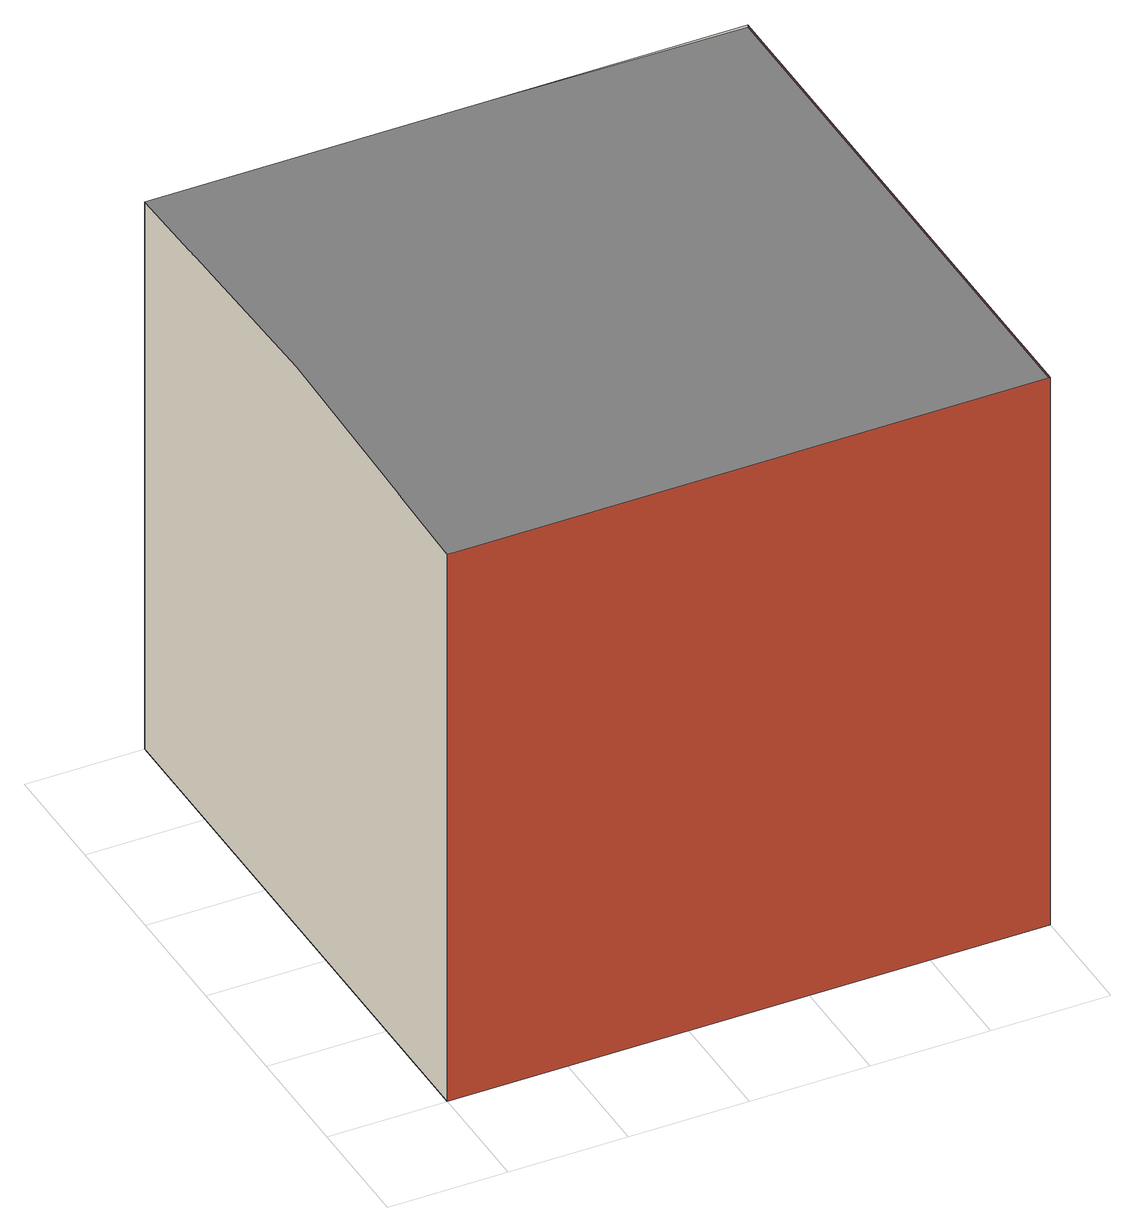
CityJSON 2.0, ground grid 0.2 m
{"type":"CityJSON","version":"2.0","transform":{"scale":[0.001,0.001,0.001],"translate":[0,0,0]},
"CityObjects":{
"object1":{"type":"GenericCityObject","geometry":[{"type":"MultiSurface","lod":"1","boundaries":[[[0,1,2,3]],[[4,5,6,7,8]],[[0,3,5,4]],[[3,2,6,5]],[[2,1,7,6]],[[1,0,4,8,7]]],"semantics":{"surfaces":[{"type":"WallSurface","on_footprint_edge":false},{"type":"GroundSurface"},{"type":"RoofSurface"},{"type":"WallSurface","on_footprint_edge":true}],"values":[0,1,2,2,3,0]}}]}
},
"vertices":[
[0,0,0],[0,1000,0],[1000,1000,0],[1000,0,0],[0,0,1000],[1000,0,1000],[1000,1000,1000],[0,1000,1000],[0,500,1020]
]}
